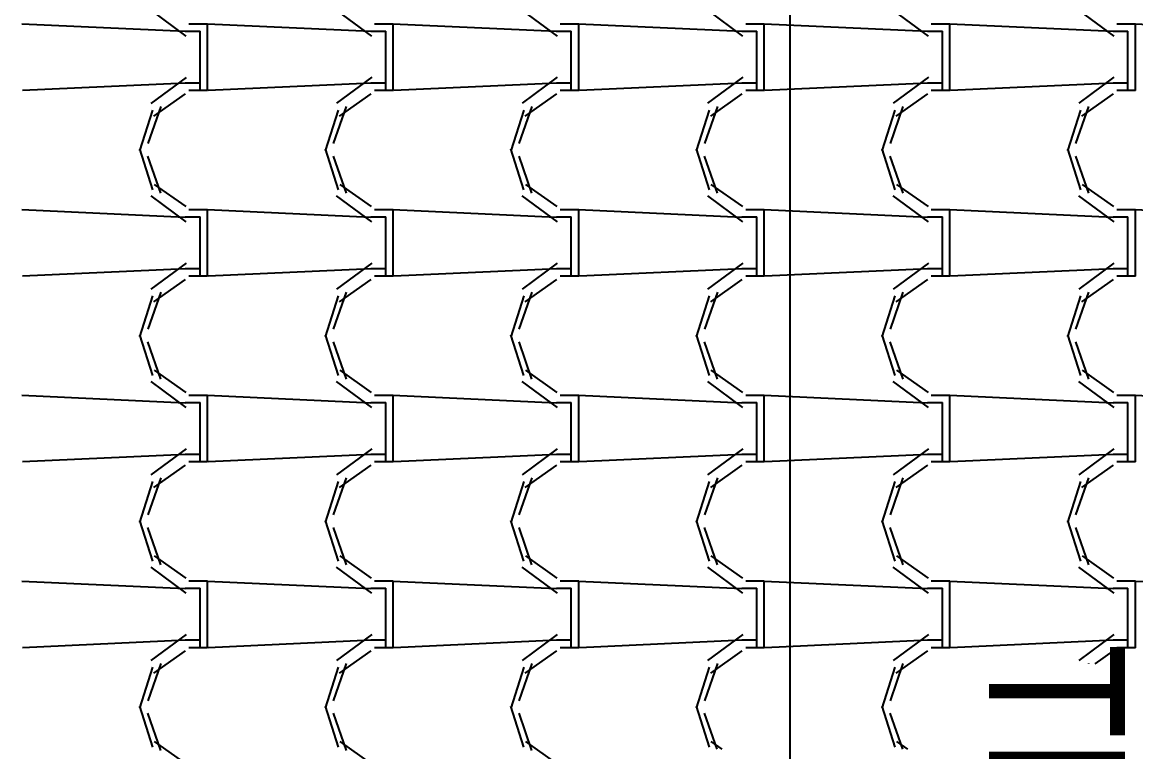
# Model space of a CAD drawing. Header units: millimetres. Extents: x -336 to -33, y -135 to 770.
# Drawn here: x -175.251 to -173.451, y 726.612 to 727.791 of the extents above; entities that cross this region are included whole.
import ezdxf
from ezdxf.enums import TextEntityAlignment as Align

# ---------------------------------------------------------------- set-up
doc = ezdxf.new("R2010")
doc.units = ezdxf.units.MM
doc.header["$LTSCALE"] = 50
doc.header["$MEASUREMENT"] = 0
for name, color, linetype in [('-HIDRO', 8, 'CONTINUOUS'), ('AF', 5, 'CONTINUOUS'), ('E-txt-g', 3, 'CONTINUOUS')]:
    doc.layers.add(name, color=color, linetype=linetype)
doc.layers.add('E-Txt-W', color=7, linetype='CONTINUOUS', lineweight=20)
doc.styles.add('F2', font='swissc.ttf')
doc.styles.add('REG60', font='romans.shx', dxfattribs={"width": 0.8, "height": 0.15})
doc.styles.add('REG80', font='romans.shx', dxfattribs={"width": 0.8, "height": 0.2})

# ---------------------------------------------------------------- blocks, each defined once
blk = doc.blocks.new('TXT-AMB75')
at = {"layer": 'E-txt-g', "style": 'REG80', "width": 0.8, "flags": 8}
blk.add_attdef('TXT', text='', height=0.2, dxfattribs=at).set_placement((0.0055, 0.2964), align=Align.CENTER)
at = {"layer": 'E-Txt-W', "style": 'REG60', "width": 0.8, "flags": 8}
blk.add_attdef('TXT', text='', height=0.15, dxfattribs=at).set_placement((0.0055, 0.0271), align=Align.CENTER)

msp = doc.modelspace()

# ---------------------------------------------------------------- linework, layer by layer
at = {"layer": '-HIDRO', "linetype": 'Continuous'}
for p, q in [((-175.0436, 727.8104), (-174.9866, 727.7684)), ((-174.7436, 727.8104), (-174.6866, 727.7684)), ((-174.4436, 727.8104), (-174.3866, 727.7684)), ((-174.1436, 727.8104), (-174.0866, 727.7684)), ((-173.8436, 727.8104), (-173.7866, 727.7684)), ((-173.5436, 727.8104), (-173.4866, 727.7684)), ((-174.9879, 727.7757), (-175.2519, 727.7877)), ((-174.9877, 727.7765), (-174.9637, 727.7765)), ((-174.9817, 727.7885), (-174.9517, 727.7885)), ((-174.9637, 727.6925), (-174.9637, 727.7765)), ((-174.6879, 727.7757), (-174.9519, 727.7877)), ((-174.9517, 727.6925), (-174.9517, 727.7885)), ((-174.6877, 727.7765), (-174.6637, 727.7765)), ((-174.6817, 727.7885), (-174.6517, 727.7885)), ((-174.6637, 727.6925), (-174.6637, 727.7765)), ((-174.3879, 727.7757), (-174.6519, 727.7877)), ((-174.6517, 727.6925), (-174.6517, 727.7885)), ((-174.3877, 727.7765), (-174.3637, 727.7765)), ((-174.3817, 727.7885), (-174.3517, 727.7885)), ((-174.3637, 727.6925), (-174.3637, 727.7765)), ((-174.0879, 727.7757), (-174.3519, 727.7877)), ((-174.3517, 727.6925), (-174.3517, 727.7885)), ((-174.0877, 727.7765), (-174.0637, 727.7765)), ((-174.0817, 727.7885), (-174.0517, 727.7885)), ((-174.0637, 727.6925), (-174.0637, 727.7765)), ((-173.7879, 727.7757), (-174.0519, 727.7877)), ((-174.0517, 727.6925), (-174.0517, 727.7885)), ((-173.7877, 727.7765), (-173.7637, 727.7765)), ((-173.7817, 727.7885), (-173.7517, 727.7885)), ((-173.7637, 727.6925), (-173.7637, 727.7765)), ((-173.4879, 727.7757), (-173.7519, 727.7877)), ((-173.7517, 727.6925), (-173.7517, 727.7885)), ((-173.4877, 727.7765), (-173.4637, 727.7765)), ((-173.4817, 727.7885), (-173.4517, 727.7885)), ((-173.4637, 727.6925), (-173.4637, 727.7765)), ((-173.1879, 727.7757), (-173.4519, 727.7877)), ((-173.4517, 727.6925), (-173.4517, 727.7885)), ((-174.9866, 727.6925), (-175.2506, 727.6805)), ((-174.9863, 727.7018), (-175.0433, 727.6598)), ((-174.9637, 727.6925), (-174.9877, 727.6925)), ((-174.9637, 727.6805), (-174.9637, 727.6925)), ((-174.9517, 727.6805), (-174.9517, 727.6925)), ((-174.6866, 727.6925), (-174.9506, 727.6805)), ((-174.6863, 727.7019), (-174.7433, 727.6599)), ((-174.6637, 727.6925), (-174.6877, 727.6925)), ((-174.6637, 727.6805), (-174.6637, 727.6925)), ((-174.6517, 727.6805), (-174.6517, 727.6925)), ((-174.3866, 727.6925), (-174.6506, 727.6805)), ((-174.3863, 727.7019), (-174.4433, 727.6599)), ((-174.3637, 727.6925), (-174.3877, 727.6925)), ((-174.3637, 727.6805), (-174.3637, 727.6925)), ((-174.3517, 727.6805), (-174.3517, 727.6925)), ((-174.0866, 727.6925), (-174.3506, 727.6805)), ((-174.0863, 727.7019), (-174.1433, 727.6599)), ((-174.0637, 727.6925), (-174.0877, 727.6925)), ((-174.0637, 727.6805), (-174.0637, 727.6925)), ((-174.0517, 727.6805), (-174.0517, 727.6925)), ((-173.7866, 727.6925), (-174.0506, 727.6805)), ((-173.7863, 727.7019), (-173.8433, 727.6599)), ((-173.7637, 727.6925), (-173.7877, 727.6925)), ((-173.7637, 727.6805), (-173.7637, 727.6925)), ((-173.7517, 727.6805), (-173.7517, 727.6925)), ((-173.4866, 727.6925), (-173.7506, 727.6805)), ((-173.4863, 727.7019), (-173.5433, 727.6599)), ((-173.4637, 727.6925), (-173.4877, 727.6925)), ((-173.4637, 727.6805), (-173.4637, 727.6925)), ((-173.4517, 727.6805), (-173.4517, 727.6925)), ((-174.9878, 727.6752), (-175.0388, 727.6392)), ((-174.9517, 727.6805), (-174.9817, 727.6805)), ((-174.6878, 727.6752), (-174.7388, 727.6392)), ((-174.6517, 727.6805), (-174.6817, 727.6805)), ((-174.3878, 727.6752), (-174.4388, 727.6392)), ((-174.3517, 727.6805), (-174.3817, 727.6805)), ((-174.0878, 727.6752), (-174.1388, 727.6392)), ((-174.0517, 727.6805), (-174.0817, 727.6805)), ((-173.7878, 727.6752), (-173.8388, 727.6392)), ((-173.7517, 727.6805), (-173.7817, 727.6805)), ((-173.4878, 727.6752), (-173.5388, 727.6392)), ((-173.4517, 727.6805), (-173.4817, 727.6805)), ((-175.0274, 727.6549), (-175.0484, 727.5949)), ((-174.7274, 727.6549), (-174.7484, 727.5949)), ((-174.4274, 727.6549), (-174.4484, 727.5949)), ((-174.1274, 727.6549), (-174.1484, 727.5949)), ((-173.8274, 727.6549), (-173.8484, 727.5949)), ((-173.5274, 727.6549), (-173.5484, 727.5949)), ((-175.0405, 727.6489), (-175.0615, 727.5829)), ((-174.7405, 727.6489), (-174.7615, 727.5829)), ((-174.4405, 727.6489), (-174.4615, 727.5829)), ((-174.1405, 727.6489), (-174.1615, 727.5829)), ((-173.8405, 727.6489), (-173.8615, 727.5829)), ((-173.5405, 727.6489), (-173.5615, 727.5829)), ((-175.0617, 727.5861), (-175.0407, 727.5201)), ((-174.7617, 727.5861), (-174.7407, 727.5201)), ((-174.4617, 727.5861), (-174.4407, 727.5201)), ((-174.1617, 727.5861), (-174.1407, 727.5201)), ((-173.8617, 727.5861), (-173.8407, 727.5201)), ((-173.5617, 727.5861), (-173.5407, 727.5201)), ((-175.0487, 727.5745), (-175.0277, 727.5145)), ((-174.7487, 727.5745), (-174.7277, 727.5145)), ((-174.4487, 727.5745), (-174.4277, 727.5145)), ((-174.1487, 727.5745), (-174.1277, 727.5145)), ((-173.8487, 727.5745), (-173.8277, 727.5145)), ((-173.5487, 727.5745), (-173.5277, 727.5145)), ((-175.0379, 727.529), (-174.9869, 727.493)), ((-174.7379, 727.529), (-174.6869, 727.493)), ((-174.4379, 727.529), (-174.3869, 727.493)), ((-174.1379, 727.529), (-174.0869, 727.493)), ((-173.8379, 727.529), (-173.7869, 727.493)), ((-173.5379, 727.529), (-173.4869, 727.493)), ((-175.0436, 727.5104), (-174.9866, 727.4684)), ((-174.7436, 727.5104), (-174.6866, 727.4684)), ((-174.4436, 727.5104), (-174.3866, 727.4684)), ((-174.1436, 727.5104), (-174.0866, 727.4684)), ((-173.8436, 727.5104), (-173.7866, 727.4684)), ((-173.5436, 727.5104), (-173.4866, 727.4684)), ((-174.9879, 727.4757), (-175.2519, 727.4877)), ((-174.9817, 727.4885), (-174.9517, 727.4885)), ((-174.6879, 727.4757), (-174.9519, 727.4877)), ((-174.9517, 727.3925), (-174.9517, 727.4885)), ((-174.6817, 727.4885), (-174.6517, 727.4885)), ((-174.3879, 727.4757), (-174.6519, 727.4877)), ((-174.6517, 727.3925), (-174.6517, 727.4885)), ((-174.3817, 727.4885), (-174.3517, 727.4885)), ((-174.0879, 727.4757), (-174.3519, 727.4877)), ((-174.3517, 727.3925), (-174.3517, 727.4885)), ((-174.0817, 727.4885), (-174.0517, 727.4885)), ((-173.7879, 727.4757), (-174.0519, 727.4877)), ((-174.0517, 727.3925), (-174.0517, 727.4885)), ((-173.7817, 727.4885), (-173.7517, 727.4885)), ((-173.4879, 727.4757), (-173.7519, 727.4877)), ((-173.7517, 727.3925), (-173.7517, 727.4885)), ((-173.4817, 727.4885), (-173.4517, 727.4885)), ((-173.1879, 727.4757), (-173.4519, 727.4877)), ((-173.4517, 727.3925), (-173.4517, 727.4885)), ((-174.9877, 727.4765), (-174.9637, 727.4765)), ((-174.9637, 727.3925), (-174.9637, 727.4765)), ((-174.6877, 727.4765), (-174.6637, 727.4765)), ((-174.6637, 727.3925), (-174.6637, 727.4765)), ((-174.3877, 727.4765), (-174.3637, 727.4765)), ((-174.3637, 727.3925), (-174.3637, 727.4765)), ((-174.0877, 727.4765), (-174.0637, 727.4765)), ((-174.0637, 727.3925), (-174.0637, 727.4765)), ((-173.7877, 727.4765), (-173.7637, 727.4765)), ((-173.7637, 727.3925), (-173.7637, 727.4765)), ((-173.4877, 727.4765), (-173.4637, 727.4765)), ((-173.4637, 727.3925), (-173.4637, 727.4765)), ((-174.9863, 727.4019), (-175.0433, 727.3599)), ((-174.6863, 727.4019), (-174.7433, 727.3599)), ((-174.3863, 727.4019), (-174.4433, 727.3599)), ((-174.0863, 727.4019), (-174.1433, 727.3599)), ((-173.7863, 727.4019), (-173.8433, 727.3599)), ((-173.4863, 727.4019), (-173.5433, 727.3599)), ((-174.9866, 727.3925), (-175.2506, 727.3805)), ((-174.9637, 727.3925), (-174.9877, 727.3925)), ((-174.9517, 727.3805), (-174.9817, 727.3805)), ((-174.9637, 727.3805), (-174.9637, 727.3925)), ((-174.9517, 727.3805), (-174.9517, 727.3925)), ((-174.6866, 727.3925), (-174.9506, 727.3805)), ((-174.6637, 727.3925), (-174.6877, 727.3925)), ((-174.6517, 727.3805), (-174.6817, 727.3805)), ((-174.6637, 727.3805), (-174.6637, 727.3925)), ((-174.6517, 727.3805), (-174.6517, 727.3925)), ((-174.3866, 727.3925), (-174.6506, 727.3805)), ((-174.3637, 727.3925), (-174.3877, 727.3925)), ((-174.3517, 727.3805), (-174.3817, 727.3805)), ((-174.3637, 727.3805), (-174.3637, 727.3925)), ((-174.3517, 727.3805), (-174.3517, 727.3925)), ((-174.0866, 727.3925), (-174.3506, 727.3805)), ((-174.0637, 727.3925), (-174.0877, 727.3925)), ((-174.0517, 727.3805), (-174.0817, 727.3805)), ((-174.0637, 727.3805), (-174.0637, 727.3925)), ((-174.0517, 727.3805), (-174.0517, 727.3925)), ((-173.7866, 727.3925), (-174.0506, 727.3805)), ((-173.7637, 727.3925), (-173.7877, 727.3925)), ((-173.7517, 727.3805), (-173.7817, 727.3805)), ((-173.7637, 727.3805), (-173.7637, 727.3925)), ((-173.7517, 727.3805), (-173.7517, 727.3925)), ((-173.4866, 727.3925), (-173.7506, 727.3805)), ((-173.4637, 727.3925), (-173.4877, 727.3925)), ((-173.4517, 727.3805), (-173.4817, 727.3805)), ((-173.4637, 727.3805), (-173.4637, 727.3925)), ((-173.4517, 727.3805), (-173.4517, 727.3925)), ((-174.9878, 727.3752), (-175.0388, 727.3392)), ((-174.6878, 727.3752), (-174.7388, 727.3392)), ((-174.3878, 727.3752), (-174.4388, 727.3392)), ((-174.0878, 727.3752), (-174.1388, 727.3392)), ((-173.7878, 727.3752), (-173.8388, 727.3392)), ((-173.4878, 727.3752), (-173.5388, 727.3392)), ((-175.0405, 727.3489), (-175.0615, 727.2829)), ((-175.0274, 727.3549), (-175.0484, 727.2949)), ((-174.7405, 727.3489), (-174.7615, 727.2829)), ((-174.7274, 727.3549), (-174.7484, 727.2949)), ((-174.4405, 727.3489), (-174.4615, 727.2829)), ((-174.4274, 727.3549), (-174.4484, 727.2949)), ((-174.1405, 727.3489), (-174.1615, 727.2829)), ((-174.1274, 727.3549), (-174.1484, 727.2949)), ((-173.8405, 727.3489), (-173.8615, 727.2829)), ((-173.8274, 727.3549), (-173.8484, 727.2949)), ((-173.5405, 727.3489), (-173.5615, 727.2829)), ((-173.5274, 727.3549), (-173.5484, 727.2949)), ((-175.0617, 727.2861), (-175.0407, 727.2201)), ((-175.0487, 727.2745), (-175.0277, 727.2145)), ((-174.7617, 727.2861), (-174.7407, 727.2201)), ((-174.7487, 727.2745), (-174.7277, 727.2145)), ((-174.4617, 727.2861), (-174.4407, 727.2201)), ((-174.4487, 727.2745), (-174.4277, 727.2145)), ((-174.1617, 727.2861), (-174.1407, 727.2201)), ((-174.1487, 727.2745), (-174.1277, 727.2145)), ((-173.8617, 727.2861), (-173.8407, 727.2201)), ((-173.8487, 727.2745), (-173.8277, 727.2145)), ((-173.5617, 727.2861), (-173.5407, 727.2201)), ((-173.5487, 727.2745), (-173.5277, 727.2145)), ((-175.0379, 727.229), (-174.9869, 727.193)), ((-174.7379, 727.229), (-174.6869, 727.193)), ((-174.4379, 727.229), (-174.3869, 727.193)), ((-174.1379, 727.229), (-174.0869, 727.193)), ((-173.8379, 727.229), (-173.7869, 727.193)), ((-173.5379, 727.229), (-173.4869, 727.193)), ((-175.0436, 727.2104), (-174.9866, 727.1684)), ((-174.7436, 727.2104), (-174.6866, 727.1684)), ((-174.4436, 727.2104), (-174.3866, 727.1684)), ((-174.1436, 727.2104), (-174.0866, 727.1684)), ((-173.8436, 727.2104), (-173.7866, 727.1684)), ((-173.5436, 727.2104), (-173.4866, 727.1684)), ((-174.9879, 727.1757), (-175.2519, 727.1877)), ((-174.9817, 727.1885), (-174.9517, 727.1885)), ((-174.6879, 727.1757), (-174.9519, 727.1877)), ((-174.9517, 727.0925), (-174.9517, 727.1885)), ((-174.6817, 727.1885), (-174.6517, 727.1885)), ((-174.3879, 727.1757), (-174.6519, 727.1877)), ((-174.6517, 727.0925), (-174.6517, 727.1885)), ((-174.3817, 727.1885), (-174.3517, 727.1885)), ((-174.0879, 727.1757), (-174.3519, 727.1877)), ((-174.3517, 727.0925), (-174.3517, 727.1885)), ((-174.0817, 727.1885), (-174.0517, 727.1885)), ((-173.7879, 727.1757), (-174.0519, 727.1877)), ((-174.0517, 727.0925), (-174.0517, 727.1885)), ((-173.7817, 727.1885), (-173.7517, 727.1885)), ((-173.4879, 727.1757), (-173.7519, 727.1877)), ((-173.7517, 727.0925), (-173.7517, 727.1885)), ((-173.4817, 727.1885), (-173.4517, 727.1885)), ((-173.1879, 727.1757), (-173.4519, 727.1877)), ((-173.4517, 727.0925), (-173.4517, 727.1885)), ((-174.9877, 727.1765), (-174.9637, 727.1765)), ((-174.9637, 727.0925), (-174.9637, 727.1765)), ((-174.6877, 727.1765), (-174.6637, 727.1765)), ((-174.6637, 727.0925), (-174.6637, 727.1765)), ((-174.3877, 727.1765), (-174.3637, 727.1765)), ((-174.3637, 727.0925), (-174.3637, 727.1765)), ((-174.0877, 727.1765), (-174.0637, 727.1765)), ((-174.0637, 727.0925), (-174.0637, 727.1765)), ((-173.7877, 727.1765), (-173.7637, 727.1765)), ((-173.7637, 727.0925), (-173.7637, 727.1765)), ((-173.4877, 727.1765), (-173.4637, 727.1765)), ((-173.4637, 727.0925), (-173.4637, 727.1765)), ((-174.9866, 727.0925), (-175.2506, 727.0805)), ((-174.9863, 727.1019), (-175.0433, 727.0599)), ((-174.9637, 727.0925), (-174.9877, 727.0925)), ((-174.9637, 727.0805), (-174.9637, 727.0925)), ((-174.9517, 727.0805), (-174.9517, 727.0925)), ((-174.6866, 727.0925), (-174.9506, 727.0805)), ((-174.6863, 727.1019), (-174.7433, 727.0599)), ((-174.6637, 727.0925), (-174.6877, 727.0925)), ((-174.6637, 727.0805), (-174.6637, 727.0925)), ((-174.6517, 727.0805), (-174.6517, 727.0925)), ((-174.3866, 727.0925), (-174.6506, 727.0805)), ((-174.3863, 727.1019), (-174.4433, 727.0599)), ((-174.3637, 727.0925), (-174.3877, 727.0925)), ((-174.3637, 727.0805), (-174.3637, 727.0925)), ((-174.3517, 727.0805), (-174.3517, 727.0925)), ((-174.0866, 727.0925), (-174.3506, 727.0805)), ((-174.0863, 727.1019), (-174.1433, 727.0599)), ((-174.0637, 727.0925), (-174.0877, 727.0925)), ((-174.0637, 727.0805), (-174.0637, 727.0925)), ((-174.0517, 727.0805), (-174.0517, 727.0925)), ((-173.7866, 727.0925), (-174.0506, 727.0805)), ((-173.7863, 727.1019), (-173.8433, 727.0599)), ((-173.7637, 727.0925), (-173.7877, 727.0925)), ((-173.7637, 727.0805), (-173.7637, 727.0925)), ((-173.7517, 727.0805), (-173.7517, 727.0925)), ((-173.4866, 727.0925), (-173.7506, 727.0805)), ((-173.4863, 727.1019), (-173.5433, 727.0599)), ((-173.4637, 727.0925), (-173.4877, 727.0925)), ((-173.4637, 727.0805), (-173.4637, 727.0925)), ((-173.4517, 727.0805), (-173.4517, 727.0925)), ((-174.9878, 727.0752), (-175.0388, 727.0392)), ((-174.9517, 727.0805), (-174.9817, 727.0805)), ((-174.6878, 727.0752), (-174.7388, 727.0392)), ((-174.6517, 727.0805), (-174.6817, 727.0805)), ((-174.3878, 727.0752), (-174.4388, 727.0392)), ((-174.3517, 727.0805), (-174.3817, 727.0805)), ((-174.0878, 727.0752), (-174.1388, 727.0392)), ((-174.0517, 727.0805), (-174.0817, 727.0805)), ((-173.7878, 727.0752), (-173.8388, 727.0392)), ((-173.7517, 727.0805), (-173.7817, 727.0805)), ((-173.4878, 727.0752), (-173.5388, 727.0392)), ((-173.4517, 727.0805), (-173.4817, 727.0805)), ((-175.0405, 727.0489), (-175.0615, 726.9829)), ((-175.0274, 727.0549), (-175.0484, 726.9949)), ((-174.7405, 727.0489), (-174.7615, 726.9829)), ((-174.7274, 727.0549), (-174.7484, 726.9949)), ((-174.4405, 727.0489), (-174.4615, 726.9829)), ((-174.4274, 727.0549), (-174.4484, 726.9949)), ((-174.1405, 727.0489), (-174.1615, 726.9829)), ((-174.1274, 727.0549), (-174.1484, 726.9949)), ((-173.8405, 727.0489), (-173.8615, 726.9829)), ((-173.8274, 727.0549), (-173.8484, 726.9949)), ((-173.5405, 727.0489), (-173.5615, 726.9829)), ((-173.5274, 727.0549), (-173.5484, 726.9949)), ((-175.0617, 726.9861), (-175.0407, 726.9201)), ((-174.7617, 726.9861), (-174.7407, 726.9201)), ((-174.4617, 726.9861), (-174.4407, 726.9201)), ((-174.1617, 726.9861), (-174.1407, 726.9201)), ((-173.8617, 726.9861), (-173.8407, 726.9201)), ((-173.5617, 726.9861), (-173.5407, 726.9201)), ((-175.0487, 726.9745), (-175.0277, 726.9145)), ((-174.7487, 726.9745), (-174.7277, 726.9145)), ((-174.4487, 726.9745), (-174.4277, 726.9145)), ((-174.1487, 726.9745), (-174.1277, 726.9145)), ((-173.8487, 726.9745), (-173.8277, 726.9145)), ((-173.5487, 726.9745), (-173.5277, 726.9145)), ((-175.0379, 726.929), (-174.9869, 726.893)), ((-174.7379, 726.929), (-174.6869, 726.893)), ((-174.4379, 726.929), (-174.3869, 726.893)), ((-174.1379, 726.929), (-174.0869, 726.893)), ((-173.8379, 726.929), (-173.7869, 726.893)), ((-173.5379, 726.929), (-173.4869, 726.893)), ((-175.0436, 726.9104), (-174.9866, 726.8684)), ((-174.7436, 726.9104), (-174.6866, 726.8684)), ((-174.4436, 726.9104), (-174.3866, 726.8684)), ((-174.1436, 726.9104), (-174.0866, 726.8684)), ((-173.8436, 726.9104), (-173.7866, 726.8684)), ((-173.5436, 726.9104), (-173.4866, 726.8684)), ((-174.9879, 726.8757), (-175.2519, 726.8877)), ((-174.9877, 726.8765), (-174.9637, 726.8765)), ((-174.9817, 726.8885), (-174.9517, 726.8885)), ((-174.9637, 726.7925), (-174.9637, 726.8765)), ((-174.6879, 726.8757), (-174.9519, 726.8877)), ((-174.9517, 726.7925), (-174.9517, 726.8885)), ((-174.6877, 726.8765), (-174.6637, 726.8765)), ((-174.6817, 726.8885), (-174.6517, 726.8885)), ((-174.6637, 726.7925), (-174.6637, 726.8765)), ((-174.3879, 726.8757), (-174.6519, 726.8877)), ((-174.6517, 726.7925), (-174.6517, 726.8885)), ((-174.3877, 726.8765), (-174.3637, 726.8765)), ((-174.3817, 726.8885), (-174.3517, 726.8885)), ((-174.3637, 726.7925), (-174.3637, 726.8765)), ((-174.0879, 726.8757), (-174.3519, 726.8877)), ((-174.3517, 726.7925), (-174.3517, 726.8885)), ((-174.0877, 726.8765), (-174.0637, 726.8765)), ((-174.0817, 726.8885), (-174.0517, 726.8885)), ((-174.0637, 726.7925), (-174.0637, 726.8765)), ((-173.7879, 726.8757), (-174.0519, 726.8877)), ((-174.0517, 726.7925), (-174.0517, 726.8885)), ((-173.7877, 726.8765), (-173.7637, 726.8765)), ((-173.7817, 726.8885), (-173.7517, 726.8885)), ((-173.7637, 726.7925), (-173.7637, 726.8765)), ((-173.4879, 726.8757), (-173.7519, 726.8877)), ((-173.7517, 726.7925), (-173.7517, 726.8885)), ((-173.4877, 726.8765), (-173.4637, 726.8765)), ((-173.4817, 726.8885), (-173.4517, 726.8885)), ((-173.4637, 726.7925), (-173.4637, 726.8765)), ((-173.1879, 726.8757), (-173.4519, 726.8877)), ((-173.4517, 726.7925), (-173.4517, 726.8885)), ((-174.9866, 726.7925), (-175.2506, 726.7805)), ((-174.9863, 726.8019), (-175.0433, 726.7599)), ((-174.9637, 726.7925), (-174.9877, 726.7925)), ((-174.9637, 726.7805), (-174.9637, 726.7925)), ((-174.9517, 726.7805), (-174.9517, 726.7925)), ((-174.6866, 726.7925), (-174.9506, 726.7805)), ((-174.6863, 726.8019), (-174.7433, 726.7599)), ((-174.6637, 726.7925), (-174.6877, 726.7925)), ((-174.6637, 726.7805), (-174.6637, 726.7925)), ((-174.6517, 726.7805), (-174.6517, 726.7925)), ((-174.3866, 726.7925), (-174.6506, 726.7805)), ((-174.3863, 726.8019), (-174.4433, 726.7599)), ((-174.3637, 726.7925), (-174.3877, 726.7925)), ((-174.3637, 726.7805), (-174.3637, 726.7925)), ((-174.3517, 726.7805), (-174.3517, 726.7925)), ((-174.0866, 726.7925), (-174.3506, 726.7805)), ((-174.0863, 726.8019), (-174.1433, 726.7599)), ((-174.0637, 726.7925), (-174.0877, 726.7925)), ((-174.0637, 726.7805), (-174.0637, 726.7925)), ((-174.0517, 726.7805), (-174.0517, 726.7925)), ((-173.7866, 726.7925), (-174.0506, 726.7805)), ((-173.7863, 726.8019), (-173.8433, 726.7599)), ((-173.7637, 726.7925), (-173.7877, 726.7925)), ((-173.7637, 726.7805), (-173.7637, 726.7925)), ((-173.7517, 726.7805), (-173.7517, 726.7925)), ((-173.4866, 726.7925), (-173.7506, 726.7805)), ((-173.4863, 726.8019), (-173.5433, 726.7599)), ((-173.4637, 726.7925), (-173.4877, 726.7925)), ((-173.4637, 726.7805), (-173.4637, 726.7925)), ((-173.4517, 726.7805), (-173.4517, 726.7925)), ((-174.9878, 726.7752), (-175.0388, 726.7392)), ((-174.9517, 726.7805), (-174.9817, 726.7805)), ((-174.6878, 726.7752), (-174.7388, 726.7392)), ((-174.6517, 726.7805), (-174.6817, 726.7805)), ((-174.3878, 726.7752), (-174.4388, 726.7392)), ((-174.3517, 726.7805), (-174.3817, 726.7805)), ((-174.0878, 726.7752), (-174.1388, 726.7392)), ((-174.0517, 726.7805), (-174.0817, 726.7805)), ((-173.7878, 726.7752), (-173.8388, 726.7392)), ((-173.7517, 726.7805), (-173.7817, 726.7805)), ((-173.4878, 726.7752), (-173.5175, 726.7542)), ((-173.4517, 726.7805), (-173.4817, 726.7805)), ((-175.0274, 726.7549), (-175.0484, 726.6949)), ((-174.7274, 726.7549), (-174.7484, 726.6949)), ((-174.4274, 726.7549), (-174.4484, 726.6949)), ((-174.1274, 726.7549), (-174.1484, 726.6949)), ((-173.8274, 726.7549), (-173.8484, 726.6949)), ((-173.5274, 726.7549), (-173.5277, 726.7542)), ((-175.0405, 726.7489), (-175.0615, 726.6829)), ((-174.7405, 726.7489), (-174.7615, 726.6829)), ((-174.4405, 726.7489), (-174.4615, 726.6829)), ((-174.1405, 726.7489), (-174.1615, 726.6829)), ((-173.8405, 726.7489), (-173.8615, 726.6829)), ((-175.0617, 726.6861), (-175.0407, 726.6201)), ((-174.7617, 726.6861), (-174.7407, 726.6201)), ((-174.4617, 726.6861), (-174.4407, 726.6201)), ((-174.1617, 726.6861), (-174.1407, 726.6201)), ((-173.8617, 726.6861), (-173.8407, 726.6201)), ((-175.0487, 726.6745), (-175.0277, 726.6145)), ((-174.7487, 726.6745), (-174.7277, 726.6145)), ((-174.4487, 726.6745), (-174.4277, 726.6145)), ((-174.1487, 726.6745), (-174.1284, 726.6164)), ((-173.8487, 726.6745), (-173.8284, 726.6164)), ((-175.0379, 726.629), (-174.9869, 726.593)), ((-174.7379, 726.629), (-174.6869, 726.593)), ((-174.4379, 726.629), (-174.3869, 726.593)), ((-174.1379, 726.629), (-174.12, 726.6164)), ((-173.8379, 726.629), (-173.82, 726.6164))]:
    msp.add_line(p, q, dxfattribs=at)
at = {"layer": 'AF', "color": 5, "linetype": 'Continuous'}
msp.add_line((-174.0101, 743.1227), (-174.0101, 721.5216), dxfattribs=at)

# ---------------------------------------------------------------- block references
at = {"layer": '-HIDRO'}
ref = msp.add_blockref('TXT-AMB75', (-174.1207, 725.5151), dxfattribs=dict(at, xscale=-1.458, yscale=1.458, zscale=1.458, rotation=270))
ref.add_attrib('TXT', 'TELHADO COLONIAL', dxfattribs={"layer": 'E-txt-g', "color": 2, "height": 0.22, "rotation": 270, "style": 'F2'}).set_placement((-173.6885, 725.5199), align=Align.CENTER)
ref.add_attrib('TXT', 'INCLINAÇÃO 25%', dxfattribs={"layer": 'E-Txt-W', "height": 0.22, "rotation": 270, "style": 'F2'}).set_placement((-174.0074, 725.5307), align=Align.CENTER)

doc.saveas('drawing.dxf')
